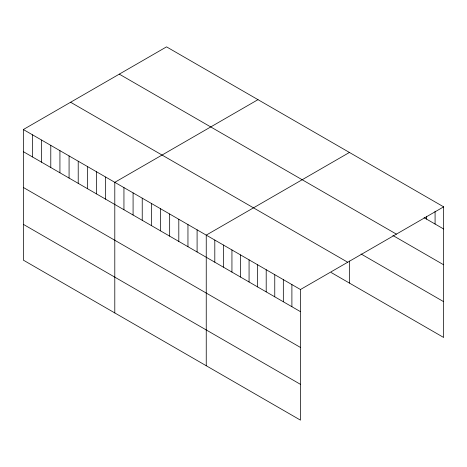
<?xml version="1.0" encoding="UTF-8"?>
<svg xmlns="http://www.w3.org/2000/svg" width="467" height="467" viewBox="0 0 467 467"><rect width="100%" height="100%" fill="white"/><g stroke="black" fill="none" stroke-linecap="round" stroke-linejoin="round"><path stroke-width="0.7" d="M23.35 129.528L300.462 289.517L300.462 420.137L23.35 260.148L23.35 129.528L166.538 46.863L443.65 206.852L443.65 337.472L331.144 272.512M257.988 99.658L114.794 182.328L114.794 312.948M349.433 152.452L206.245 235.123L206.245 365.743M300.462 289.517L443.65 206.852M424.071 217.68L443.65 228.988M119.289 74.142L396.395 234.13M392.87 235.467L443.65 264.783M361.055 253.984L443.65 301.67M70.605 102.25L347.711 262.238M23.35 151.67L300.462 311.658M23.35 187.465L300.462 347.454M23.35 224.353L300.462 384.341M435.086 211.189L435.086 224.043M426.517 216.239L426.517 219.099M349.433 261.041L349.433 283.072M291.898 284.572L291.898 306.708M283.329 279.628L283.329 301.764M274.765 274.684L274.765 296.819M266.202 269.739L266.202 291.875M257.632 264.795L257.632 286.931M249.069 259.85L249.069 281.986M240.505 254.9L240.505 277.042M231.941 249.956L231.941 272.098M223.372 245.012L223.372 267.147M214.808 240.067L214.808 262.203M197.097 229.846L197.097 251.982M187.956 224.563L187.956 246.699M178.808 219.286L178.808 241.421M169.667 214.003L169.667 236.139M160.52 208.726L160.52 230.861M151.378 203.443L151.378 225.584M142.231 198.166L142.231 220.301M133.083 192.889L133.083 215.024M123.942 187.606L123.942 209.741M105.653 177.046L105.653 199.181M96.506 171.768L96.506 193.904M87.364 166.486L87.364 188.627M78.217 161.208L78.217 183.344M69.075 155.931L69.075 178.067M59.928 150.648L59.928 172.784M50.786 145.371L50.786 167.507M41.639 140.088L41.639 162.224M32.497 134.811L32.497 156.947"/></g></svg>
